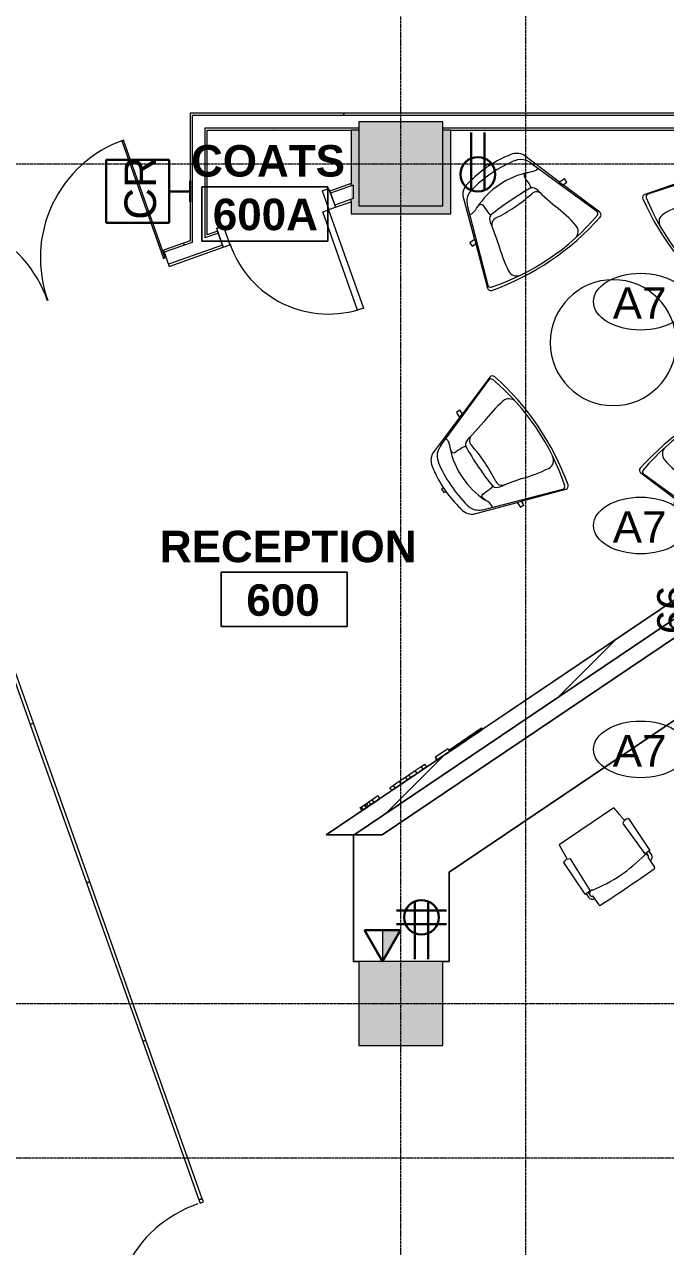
# Model space of a CAD drawing. Header units: inches. Extents: x 2468 to 4886, y -16 to 1381.
# Drawn here: x 2904.4 to 3087.6, y 510.6 to 860 of the extents above; entities that cross this region are included whole.
import ezdxf

# ---------------------------------------------------------------- set-up
doc = ezdxf.new("R2010")
doc.units = ezdxf.units.IN
doc.header["$MEASUREMENT"] = 0
doc.linetypes.add('Grid Line 1_2_', pattern=[0.875, 0.5, -0.125, 0.125, -0.125])
for name, color, linetype, lineweight in [('7200-WISCONSIN-AVE-6TH-FLOOR-031418_dwg', 8, 'Continuous', 9), ('A-ANNO-NOTE', 131, 'Continuous', 30), ('A-AREA-IDEN', 2, 'Continuous', 9), ('A-DOOR', 31, 'Continuous', 13), ('A-DOOR-FRAM', 31, 'Continuous', 20), ('A-GENM', 13, 'Continuous', 13), ('A-GLAZ-CURT', 52, 'Continuous', 9), ('A-GLAZ-CWMG', 51, 'Continuous', 13), ('A-WALL', 113, 'Continuous', 13), ('A-WALL-PATT', 111, 'Continuous', 13), ('Bb-col', 7, 'Continuous', 9), ('I-FURN', 30, 'Continuous', 9), ('I-WALL', 2, 'Continuous', 13), ('Q-CASE', 31, 'Continuous', 13), ('Q-SPCQ-IDEN', 132, 'Continuous', 9), ('S-COLS', 52, 'Continuous', 13), ('S-GRID', 1, 'Continuous', 9)]:
    doc.layers.add(name, color=color, linetype=linetype, lineweight=lineweight)
doc.styles.add('Arial', font='arial.ttf', dxfattribs={"height": 9})
doc.styles.add('Swis721 Lt BT', font='swissl.ttf', dxfattribs={"height": 9})
doc.styles.add('Swis721 Lt BT_B', font='', dxfattribs={"height": 9})
doc.styles.get('Swis721 Lt BT_B').set_extended_font_data('Swis721 Lt BT', bold=True)
pattern_1 = [(0, (0, 0), (30.72, 7.68), [1.267, -21.773, 1.267, -21.773, -122.88]), (0, (0, 0), (30.72, 7.68), [-46.08, 1.267, -44.813, 1.267, -21.773, -53.76]), (0, (0, 0), (30.72, 7.68), [-115.2, 1.267, -14.093, 1.267, -37.133]), (120, (11.52, 3.84), (-22.011075, 22.7643), [1.267, -21.773, 1.267, -21.773, -122.88]), (120, (11.52, 3.84), (-22.011075, 22.7643), [-46.08, 1.267, -44.813, 1.267, -21.773, -53.76]), (120, (11.52, 3.84), (-22.011075, 22.7643), [-115.2, 1.267, -14.093, 1.267, -37.133]), (240, (15.36, 19.2), (-8.708925, -30.4443), [1.267, -21.773, 1.267, -21.773, -122.88]), (240, (15.36, 19.2), (-8.708925, -30.4443), [-46.08, 1.267, -44.813, 1.267, -21.773, -53.76]), (240, (15.36, 19.2), (-8.708925, -30.4443), [-115.2, 1.267, -14.093, 1.267, -37.133])]

# ---------------------------------------------------------------- blocks, each defined once
blk = doc.blocks.new('Concrete-Rectangular-Column - 24 x 24-4901126-6TH FLOOR POWER _ SIGNAL')
at = {"layer": 'S-COLS', "lineweight": 9}
blk.add_hatch(color=7, dxfattribs=at).paths.add_polyline_path([(-12, -12), (12, -12), (12, 12), (-12, 12), (-12, 8.85)], flags=0)
at = {"layer": 'S-COLS', "color": 8, "lineweight": 20}
for p, q in [((12, 12), (-12, 12)), ((-12, 12), (-12, -12)), ((12, -12), (12, 12)), ((-12, -12), (12, -12))]:
    blk.add_line(p, q, dxfattribs=at)
blk = doc.blocks.new('Double Glass_All Glass_Frameless - 6_-0_ X 8_-0_-6412561-6TH FLOOR POWER _ SIGNAL')
at = {"layer": 'A-DOOR'}
for p, q in [((-31.76, 36.03), (-31.26, 36.03)), ((-31.76, 0.34), (-31.76, 36.03)), ((-31.26, 36.03), (-31.26, 0.34)), ((39.24, 36.03), (39.24, 0.34)), ((39.74, 36.03), (39.24, 36.03)), ((39.74, 0.34), (39.74, 36.03)), ((-31.26, 0.34), (-31.76, 0.34)), ((39.24, 0.34), (39.74, 0.34))]:
    blk.add_line(p, q, dxfattribs=at)
at = {"layer": 'A-DOOR', "lineweight": 9}
for centre, start, end in [((-31.76, 0.34), 359.5, 90), ((39.74, 0.34), 90, 180.5)]:
    blk.add_arc(centre, 35.69, start, end, dxfattribs=at)
blk = doc.blocks.new('Furniture 4 - Furniture 1-5460569-6TH FLOOR POWER _ SIGNAL')
at = {"layer": 'I-FURN'}
h = blk.add_hatch(dxfattribs=at)
h.set_pattern_fill('FP_2', color=256, style=0, pattern_type=2)
h.set_pattern_definition([(45, (0, 0), (-8.017884, 8.017884), [])])
h.paths.add_polyline_path([(2998.6, 628.3), (3120.69, 710.65), (3120.69, 716.05), (2990.6, 628.3), (2998.45, 628.3)], flags=0)
h.paths.add_polyline_path([(3123, 712.21), (3123, 712.21), (3123, 712.21)], flags=0)
h.paths.add_polyline_path([(3122.46, 713.44), (3122.46, 717.24), (3121.27, 716.44), (3121.75, 715.7), (3122.3, 714.33)], flags=0)
for p, q in [((3122.46, 717.24), (3121.27, 716.44)), ((3121.27, 716.44), (3122.46, 717.24)), ((3123, 717.61), (3123, 712.21)), ((3120.69, 716.05), (2990.6, 628.3)), ((3035.35, 658.48), (3120.69, 716.05)), ((3120.69, 710.65), (2998.6, 628.3)), ((2998.6, 628.3), (3120.69, 710.65)), ((3123, 712.21), (3123, 706.81)), ((3123, 706.81), (3123, 712.21)), ((3123, 712.21), (3123, 706.81)), ((3123, 702.88), (3123, 706.81)), ((3123, 706.81), (3123, 683.26)), ((3006.6, 628.3), (3120.69, 705.25)), ((3120.69, 705.25), (3006.6, 628.3)), ((3025.75, 617.66), (3120.69, 681.7)), ((3120.69, 681.7), (3025.75, 617.66)), ((3032.86, 656.81), (3034.73, 658.06)), ((3034.73, 658.06), (3035.35, 658.48)), ((3026.85, 652.75), (3030.79, 655.41)), ((3030.79, 655.41), (3031.41, 655.83)), ((3031.41, 655.83), (3032.86, 656.81)), ((3022.46, 649.79), (3024.78, 651.35)), ((3024.78, 651.35), (3025, 651.5)), ((3025, 651.5), (3025.93, 652.13)), ((3025.93, 652.13), (3026.23, 652.33)), ((3026.23, 652.33), (3026.85, 652.75)), ((3009.36, 640.95), (3019.38, 647.72)), ((3019.38, 647.72), (3022.29, 649.68)), ((3022.29, 649.68), (3022.46, 649.79)), ((3006.01, 638.7), (3009.36, 640.95)), ((3000.93, 635.27), (3002.14, 636.08)), ((3002.14, 636.08), (3003.07, 636.71)), ((3003.07, 636.71), (3003.21, 636.81)), ((3003.23, 636.82), (3005.08, 638.07)), ((3005.08, 638.07), (3006.01, 638.7)), ((2990.6, 628.3), (3000.93, 635.27)), ((2990.6, 628.3), (3006.6, 628.3)), ((2998.6, 628.3), (2990.6, 628.3)), ((2998.6, 628.3), (2998.45, 628.2)), ((2998.45, 628.2), (2998.6, 628.3)), ((2998.45, 628.2), (2998.45, 592.12)), ((2998.45, 592.12), (2998.45, 628.2)), ((3006.6, 628.3), (2998.6, 628.3)), ((3025.75, 592.12), (3025.75, 617.66)), ((3025.75, 617.66), (3025.75, 592.12)), ((2998.45, 592.12), (3000, 592.12)), ((3000, 592.12), (2998.45, 592.12)), ((3024, 592.12), (3025.75, 592.12)), ((3025.75, 592.12), (3024, 592.12))]:
    blk.add_line(p, q, dxfattribs=at)
blk = doc.blocks.new('Seating-Lounge_Chair-Teknion-BBMC_Metropolitan-R2013 - Lounge Chair-6028908-6TH FLOOR POWER _ SIGNAL')
at = {"layer": 'I-FURN'}
for p, q in [((-0.6, 16.36), (-0.69, 15.74)), ((0.6, 16.36), (-0.6, 16.36)), ((0.68, 15.74), (0.6, 16.36)), ((-10.46, 12.84), (-14.66, 0.64)), ((14.66, 0.64), (10.46, 12.84)), ((-11.03, 9.54), (-18.84, -12.29)), ((11.03, 9.54), (18.84, -12.29)), ((-14.66, 0.64), (-16.34, 0.62)), ((-16.34, 0.62), (-16.34, -0.58)), ((-14.66, 0.64), (-15.08, -0.6)), ((-8.51, 0.55), (-9.74, -4.39)), ((8.51, 0.55), (9.77, -4.5)), ((16.34, 0.62), (14.66, 0.64)), ((14.66, 0.64), (15.08, -0.6)), ((16.34, -0.58), (16.34, 0.62)), ((-15.08, -0.6), (-19.35, -12.99)), ((-16.34, -0.58), (-15.08, -0.6)), ((15.08, -0.6), (16.34, -0.58)), ((19.35, -12.99), (15.08, -0.6))]:
    blk.add_line(p, q, dxfattribs=at)
for centre, radius, start, end in [((-6.64, 10.6), 4.43, 92.8494, 149.6225), ((0.14, -18.2), 33.94, 91.3936, 101.9016), ((-0.03, 0.33), 15.43, 87.321, 92.397), ((0.14, -18.2), 33.94, 77.3677, 89.0817), ((6.64, 10.6), 4.43, 30.3775, 77.955), ((-5.4, 7.6), 5.96, 144.9113, 161.0887), ((-6.62, 8.47), 4.46, 101.0887, 144.9113), ((0.02, -25.42), 39, 78.9113, 101.0887), ((6.62, 8.47), 4.46, 35.0887, 78.9113), ((5.4, 7.6), 5.96, 18.9113, 35.0887), ((0, -13.43), 23.05, 67.077, 112.923), ((-5.99, 1.79), 2.23, 115.1566, 169.8557), ((0, -78), 82.11, 85.1543, 94.8457), ((5.99, 1.79), 2.23, 10.1443, 64.8434), ((-6.53, 0.33), 1.99, 82.4293, 173.5707), ((26.42, -5.66), 35.49, 167.2304, 169.6334), ((0, 49.5), 47.61, 262.4293, 277.51), ((6.53, 0.33), 1.99, 6.4293, 98.9009), ((-26.42, -5.66), 35.49, 10.3666, 12.7696), ((29.35, -17.86), 41.36, 160.98, 172.2111), ((-29.36, -17.87), 41.36, 7.7889, 18.8554), ((-18.45, -13.3), 0.949, 161, 255.9502), ((-18.11, -12.55), 0.766, 160.3349, 252.0903), ((0, 51.1), 66.95, 254.0922, 285.9078), ((-9.05, -12.61), 2.59, 172.2111, 262.2111), ((9.04, -12.61), 2.59, 277.7889, 7.7889), ((18.11, -12.55), 0.766, 287.9097, 19.6651), ((18.45, -13.3), 0.949, 284.0498, 19), ((0, 60.44), 76.97, 255.9502, 284.0498)]:
    blk.add_arc(centre, radius, start, end, dxfattribs=at)
for points in [[(-11.85, 7.26), (-10.78, 6.94), (-8.92, 7.91), (-7.24, 8.38), (-7.1, 6.73), (-7.2, 4.55), (-6.94, 3.81)], [(11.85, 7.26), (10.78, 6.94), (8.92, 7.91), (7.24, 8.38), (7.1, 6.73), (7.2, 4.55), (6.94, 3.81)]]:
    blk.add_open_spline(points, degree=3, knots=[0, 0, 0, 0, 0.1414553, 0.2981065, 0.4572853, 0.5889724, 0.5889724, 0.5889724, 0.5889724], dxfattribs=at)
blk = doc.blocks.new('Single Glass Door1 - Full Rail - Long Handle-6377834-6TH FLOOR POWER _ SIGNAL')
at = {"layer": 'A-DOOR', "lineweight": 20}
for p, q in [((17, -2), (18, -2)), ((17, -38), (17, -2)), ((18, -2.4375), (18, -38)), ((18, -38), (17, -38))]:
    blk.add_line(p, q, dxfattribs=at)
at = {"layer": 'A-DOOR', "lineweight": 9}
blk.add_arc((18, -2), 36, 179.5, 270, dxfattribs=at)
blk = doc.blocks.new('Casework 1 - Casework 1-5938763-6TH FLOOR POWER _ SIGNAL')
at = {"layer": 'Q-CASE', "lineweight": 9}
for p, q in [((3031.13, 656.24), (3035.07, 658.9)), ((3035.35, 658.48), (3031.41, 655.83)), ((3034.73, 658.06), (3032.86, 656.81)), ((3035.35, 658.48), (3035.07, 658.9)), ((3025.66, 652.55), (3031.13, 656.24)), ((3031.41, 655.83), (3025.93, 652.13)), ((3030.79, 655.41), (3025.93, 652.13)), ((3030.79, 655.41), (3025.93, 652.13)), ((3030.79, 655.41), (3026.23, 652.33)), ((3030.79, 655.41), (3026.85, 652.75)), ((3030.79, 655.41), (3026.85, 652.75)), ((3031.41, 655.83), (3030.79, 655.41)), ((3031.41, 655.83), (3030.79, 655.41)), ((3031.41, 655.83), (3030.79, 655.41)), ((3031.13, 656.24), (3031.41, 655.83)), ((3032.86, 656.81), (3031.41, 655.83)), ((3032.86, 656.81), (3031.41, 655.83)), ((3022.01, 650.09), (3022.18, 650.2)), ((3022.29, 649.68), (3022.01, 650.09)), ((3025, 651.5), (3022.46, 649.79)), ((3024.16, 650.93), (3022.91, 650.1)), ((3025, 651.5), (3024.16, 650.93)), ((3025, 651.5), (3024.78, 651.35)), ((3025.93, 652.13), (3025, 651.5)), ((3025.93, 652.13), (3025, 651.5)), ((3025.93, 652.13), (3025, 651.5)), ((3022.46, 649.79), (3022.29, 649.68))]:
    blk.add_line(p, q, dxfattribs=at)
blk = doc.blocks.new('System Panel - Glazed-6079017-6TH FLOOR POWER _ SIGNAL')
at = {"layer": 'A-GLAZ-CURT', "lineweight": 13}
for p, q in [((24, 0.5), (-24, 0.5)), ((-24, 0.5), (-24, -0.5)), ((24, -0.5), (24, 0.5)), ((-24, -0.5), (24, -0.5))]:
    blk.add_line(p, q, dxfattribs=at)
blk = doc.blocks.new('System Panel - Glazed-6351974-6TH FLOOR POWER _ SIGNAL')
at = {"layer": 'A-GLAZ-CURT', "lineweight": 13}
for p, q in [((24.04, 0.5), (-24.04, 0.5)), ((-24.04, 0.5), (-24.04, -0.5)), ((24.04, -0.5), (24.04, 0.5)), ((-24.04, -0.5), (24.04, -0.5))]:
    blk.add_line(p, q, dxfattribs=at)
blk = doc.blocks.new('Rectangular Mullion - 1_ Square-6078992-6TH FLOOR POWER _ SIGNAL')
at = {"layer": 'A-GLAZ-CWMG', "lineweight": 20}
for p, q in [((-1, 0.5), (0, 0.5)), ((-1, -0.5), (-1, 0.5)), ((0, 0.5), (0, -0.5)), ((0, -0.5), (-1, -0.5))]:
    blk.add_line(p, q, dxfattribs=at)
blk = doc.blocks.new('Steelcase - Seating - Protégé 433 Series - Work Chair - Soft Arm Cap - Pneumatic with Upright Back Lock-5334551-6TH FLOOR POWER _ SIGNAL')
at = {"layer": 'I-FURN'}
for p, q in [((-9.44, 0), (-9.85, -4.74)), ((9.44, 0), (-9.44, 0)), ((-11.2, -4.89), (-11.2, -15.85)), ((-9.09, -5.12), (-9.46, -15.85)), ((9.09, -5.12), (9.46, -15.85)), ((11.2, -4.89), (11.2, -15.85)), ((-11.2, -15.85), (-9.46, -15.85)), ((-10.84, -15.85), (-10.84, -17.17)), ((-10.22, -15.85), (-10.17, -16.77)), ((-9.63, -17.44), (-9.63, -20.59)), ((11.2, -15.85), (9.46, -15.85)), ((9.63, -17.44), (9.63, -20.59)), ((10.02, -15.85), (9.91, -16.85)), ((10.84, -15.85), (10.84, -17.17))]:
    blk.add_line(p, q, dxfattribs=at)
for centre, radius, start, end in [((-10.32, -6.63), 1.95, 50.6208, 116.517), ((10.32, -6.63), 1.95, 63.483, 129.3792), ((-9.63, -17.17), 1.21, 180, 270.0781), ((-9.23, -16.91), 0.944, 60.0045, 183.9955), ((-9.7, -16.98), 0.473, 180, 278.7361), ((0.2, 26.07), 43.11, 257.9995, 282.0005), ((9.15, -16.85), 0.759, 308.7756, 89.074), ((9.63, -17.17), 1.21, 269.9219, 0), ((-9.26, -20.59), 0.366, 180, 269.5118), ((0.05, 1072.89), 1093.89, 269.51184, 270.48253), ((9.26, -20.59), 0.366, 270.4882, 0)]:
    blk.add_arc(centre, radius, start, end, dxfattribs=at)
blk.add_open_spline([(9.92, -4.72), (9.92, -4.61), (9.91, -4.3), (9.85, -3.6), (9.75, -2.65), (9.62, -1.47), (9.5, -0.52), (9.44, 0)], degree=3, dxfattribs=at)
blk = doc.blocks.new('Davis_Furniture-Ginkgo_Wire-Occasional_Table - GKW-1000-6223063-6TH FLOOR POWER _ SIGNAL')
at = {"layer": 'I-FURN'}
for start, end in [(360, 180), (180, 0)]:
    blk.add_arc((0, 0), 18, start, end, dxfattribs=at)
blk = doc.blocks.new('Single Flush - OTJ_SOLIDFLUSH_ALUM  30_-6412572-6TH FLOOR POWER _ SIGNAL')
at = {"layer": 'A-DOOR', "lineweight": 20}
for p, q in [((13.15625, -2.4375), (14.90625, -2.4375)), ((13.15625, -32.25), (13.15625, -2.4375)), ((14.90625, -2.4375), (14.90625, -32.25)), ((14.90625, -32.25), (13.15625, -32.25))]:
    blk.add_line(p, q, dxfattribs=at)
at = {"layer": 'A-DOOR', "lineweight": 9}
blk.add_arc((14.90625, -2.4375), 29.8125, 179.5, 270, dxfattribs=at)
at = {"layer": 'A-DOOR-FRAM'}
for p, q in [((-17, 3.3125), (-17, -2.4375)), ((-17, 3.3125), (-15, 3.3125)), ((-15, 3.3125), (-15, -2.4375)), ((15.000004, 3.3125), (15.000004, -2.4375)), ((15.000004, 3.3125), (17.000004, 3.3125)), ((17.000004, 3.3125), (17.000004, -2.4375)), ((-17, -2.4375), (-15, -2.4375)), ((15.000004, -2.4375), (17.000004, -2.4375))]:
    blk.add_line(p, q, dxfattribs=at)
blk = doc.blocks.new('7200-WISCONSIN-AVE-6TH-FLOOR-031418_dwg-5450642-6TH FLOOR POWER _ SIGNAL')
at = {"layer": 'Bb-col'}
blk.add_line((3024, 592.13), (3000, 592.13), dxfattribs=at)
blk = doc.blocks.new('Appliance_Specialty Equipment Tag - Standard-3515593-6TH FLOOR POWER _ SIGNAL')
at = {"layer": 'Q-SPCQ-IDEN'}
blk.add_ellipse((-0.0499, 0.0037), major_axis=(-0.1406, 0), ratio=0.600473, dxfattribs=at)
blk = doc.blocks.new('Room Tag - Room Name and Number-3379422-6TH FLOOR POWER _ SIGNAL')
at = {"layer": 'A-AREA-IDEN'}
for p, q in [((-0.1881, -0.1636), (-0.1881, -0.0018)), ((-0.1881, -0.0018), (0.1869, -0.0018)), ((0.1869, -0.0018), (-0.1881, -0.0018)), ((-0.1881, -0.0018), (-0.1881, -0.1636)), ((0.1869, -0.0018), (0.1869, -0.1636)), ((0.1869, -0.1636), (0.1869, -0.0018)), ((0.1869, -0.1636), (-0.1881, -0.1636)), ((-0.1881, -0.1636), (0.1869, -0.1636))]:
    blk.add_line(p, q, dxfattribs=at)

msp = doc.modelspace()

# ---------------------------------------------------------------- hatches: boundary and pattern name
at = {"layer": 'A-ANNO-NOTE', "lineweight": 9}
msp.add_hatch(color=256, dxfattribs=at).paths.add_polyline_path([(3006.75, 592.12), (3011.91, 601.05), (3006.75, 601.05)], flags=0)
at = {"layer": 'A-WALL-PATT', "lineweight": 9}
h = msp.add_hatch(dxfattribs=at)
h.set_pattern_fill('FP_1', color=256, style=0, pattern_type=2)
h.set_pattern_definition(pattern_1)
h.paths.add_polyline_path([(2951.74, 833.99), (3477.75, 833.99), (3477.75, 834.62), (2951.74, 834.62), (2951.74, 834.01)], flags=0)
h = msp.add_hatch(dxfattribs=at)
h.set_pattern_fill('FP_1', color=256, style=0, pattern_type=2)
h.set_pattern_definition(pattern_1)
h.paths.add_polyline_path([(3266.25, 829.74), (3477.75, 829.74), (3477.75, 830.37), (3265.62, 830.37), (3265.62, 829.74)], flags=0)
h.paths.add_polyline_path([(3150.05, 829.74), (3197.37, 829.74), (3197.37, 830.37), (3127.25, 830.37), (3127.25, 829.74), (3131.18, 829.74)], flags=0)
h.paths.add_polyline_path([(3223, 829.74), (3240, 829.74), (3240, 830.37), (3223, 830.37), (3223, 829.97)], flags=0)
h.paths.add_polyline_path([(3112.3, 829.74), (3122.46, 829.74), (3122.46, 830.37), (3024, 830.37), (3024, 829.74), (3074.55, 829.74)], flags=0)
h.paths.add_polyline_path([(3123.62, 829.74), (3123.62, 830.37), (3123, 830.37), (3123, 829.74)], flags=0)
h.paths.add_polyline_path([(2956.62, 829.74), (3000, 829.74), (3000, 830.37), (2955.99, 830.37), (2955.99, 829.74)], flags=0)
for points in [[(2999.06, 808.12), (3000, 808.12), (3000, 829.74), (2997.75, 829.74), (2997.75, 808.12)], [(3024, 805.87), (3026.25, 805.87), (3026.25, 829.74), (3024, 829.74), (3024, 808.12)], [(3024, 805.87), (3024, 808.12), (2997.75, 808.12), (2997.75, 805.87), (3000, 805.87)]]:
    msp.add_hatch(color=7, dxfattribs=at).paths.add_polyline_path(points, flags=0)
h = msp.add_hatch(dxfattribs=at)
h.set_pattern_fill('FP_1', color=256, style=0, pattern_type=2)
h.set_pattern_definition(pattern_1)
h.paths.add_polyline_path([(2869.74, 768.33), (2876.52, 770.74), (2876.31, 771.33), (2869.55, 768.93)], flags=0)
h.paths.add_polyline_path([(2944.36, 794.84), (2952.37, 797.68), (2952.37, 798.35), (2944.15, 795.43)], flags=0)
h.paths.add_polyline_path([(2955.99, 798.97), (2959.82, 800.33), (2959.61, 800.92), (2955.99, 799.63)], flags=0)
h.paths.add_polyline_path([(2991.85, 811.71), (2997.75, 813.8), (2997.75, 814.47), (2991.65, 812.3)], flags=0)

# ---------------------------------------------------------------- linework, layer by layer
at = {"layer": 'A-ANNO-NOTE'}
for p, q in [((3032.09, 829.09), (3032.09, 812.56)), ((3035.92, 829.09), (3035.92, 812.56)), ((2945.74, 821.25), (2927.74, 821.25)), ((2927.74, 821.25), (2927.74, 803.25)), ((2945.74, 803.25), (2945.74, 821.25)), ((2951.74, 815.25), (2951.74, 809.25)), ((2951.74, 812.25), (2945.74, 812.25)), ((2927.74, 803.25), (2945.74, 803.25)), ((3015.97, 592.77), (3015.97, 609.3)), ((3019.8, 592.77), (3019.8, 609.3)), ((3010.71, 606.65), (3025.06, 606.65)), ((3006.75, 592.12), (3001.59, 601.05)), ((3001.59, 601.05), (3011.91, 601.05)), ((3006.75, 592.12), (3011.91, 601.05)), ((3010.71, 602.82), (3025.06, 602.82))]:
    msp.add_line(p, q, dxfattribs=at)
at = {"layer": 'A-ANNO-NOTE', "lineweight": 9}
for p, q in [((3006.75, 592.12), (3011.91, 601.05)), ((3011.91, 601.05), (3006.75, 601.05)), ((3006.75, 601.05), (3006.75, 592.12))]:
    msp.add_line(p, q, dxfattribs=at)
at = {"layer": 'A-ANNO-NOTE'}
for centre in [(3034.01, 817.13), (3017.88, 604.73)]:
    msp.add_circle(centre, 4.95, dxfattribs=at)
at = {"layer": 'A-GENM', "lineweight": 9}
for p, q in [((3021.9, 650.62), (3025.38, 652.96)), ((3022.46, 649.79), (3021.9, 650.62)), ((3025.93, 652.13), (3022.46, 649.79)), ((3025, 651.5), (3022.46, 649.79)), ((3025.38, 652.96), (3025.93, 652.13)), ((3014.3, 645.49), (3016.08, 646.7)), ((3016.08, 646.7), (3017.83, 647.87)), ((3016.64, 645.87), (3016.08, 646.7)), ((3018.39, 647.04), (3016.64, 645.87)), ((3017.83, 647.87), (3018.82, 648.54)), ((3018.39, 647.04), (3017.83, 647.87)), ((3019.38, 647.72), (3018.39, 647.04)), ((3019.38, 647.72), (3018.82, 648.54)), ((3009.8, 642.45), (3011.54, 643.63)), ((3011.54, 643.63), (3013.32, 644.83)), ((3012.1, 642.8), (3011.54, 643.63)), ((3013.88, 644.01), (3012.1, 642.8)), ((3013.32, 644.83), (3014.3, 645.49)), ((3013.88, 644.01), (3013.32, 644.83)), ((3014.86, 644.66), (3013.88, 644.01)), ((3014.86, 644.66), (3014.3, 645.49)), ((3016.64, 645.87), (3014.86, 644.66)), ((3003.78, 638.4), (3005.45, 639.53)), ((3006.01, 638.7), (3005.45, 639.53)), ((3008.8, 641.78), (3009.8, 642.45)), ((3009.36, 640.95), (3008.8, 641.78)), ((3010.36, 641.63), (3009.36, 640.95)), ((3009.8, 642.45), (3010.36, 641.63)), ((3012.1, 642.8), (3010.36, 641.63)), ((3000.37, 636.1), (3000.72, 636.33)), ((3000.93, 635.27), (3000.37, 636.1)), ((3000.72, 636.33), (3001.27, 636.7)), ((3001.28, 635.5), (3000.72, 636.33)), ((3001.27, 636.7), (3001.58, 636.91)), ((3001.83, 635.88), (3001.28, 635.5)), ((3001.58, 636.91), (3001.73, 637.01)), ((3002.14, 636.08), (3001.58, 636.91)), ((3001.73, 637.01), (3002.17, 637.31)), ((3002.29, 636.18), (3001.73, 637.01)), ((3002.14, 636.08), (3001.83, 635.88)), ((3002.65, 636.43), (3002.14, 636.08)), ((3002.29, 636.18), (3002.14, 636.08)), ((3002.17, 637.31), (3002.87, 637.79)), ((3002.73, 636.48), (3002.17, 637.31)), ((3002.73, 636.48), (3002.29, 636.18)), ((3003.07, 636.71), (3002.65, 636.43)), ((3003.43, 636.96), (3002.73, 636.48)), ((3002.87, 637.79), (3003.78, 638.4)), ((3003.43, 636.96), (3002.87, 637.79)), ((3003.23, 636.82), (3003.07, 636.71)), ((3003.21, 636.81), (3003.07, 636.71)), ((3003.67, 637.11), (3003.23, 636.82)), ((3004.34, 637.57), (3003.43, 636.96)), ((3004.7, 637.81), (3003.67, 637.11)), ((3004.34, 637.57), (3003.78, 638.4)), ((3006.01, 638.7), (3004.34, 637.57)), ((3005.08, 638.07), (3004.7, 637.81)), ((3001.28, 635.5), (3000.93, 635.27))]:
    msp.add_line(p, q, dxfattribs=at)
at = {"layer": 'A-WALL'}
for p, q in [((3477.75, 833.99), (2952.37, 833.99)), ((2952.37, 833.99), (2952.37, 797.68)), ((3000, 830.37), (2955.99, 830.37)), ((2955.99, 830.37), (2955.99, 798.97)), ((3123.62, 830.37), (3024, 830.37)), ((2998.37, 814.02), (2991.85, 811.71)), ((2998.37, 810.18), (2993.07, 808.29)), ((2959.82, 800.33), (2955.99, 798.97)), ((2952.37, 797.68), (2944.36, 794.84)), ((2961.03, 796.91), (2945.58, 791.42))]:
    msp.add_line(p, q, dxfattribs=at)
at = {"layer": 'I-WALL'}
for p, q in [((3506.25, 834.62), (2951.74, 834.62)), ((2951.74, 834.62), (2951.74, 798.12)), ((2956.62, 829.74), (2997.75, 829.74)), ((2956.62, 799.86), (2956.62, 829.74)), ((3026.25, 829.74), (3123, 829.74)), ((2997.75, 814.47), (2991.65, 812.3)), ((2997.75, 813.8), (2997.75, 814.47)), ((2991.65, 812.3), (2993.28, 807.7)), ((2993.28, 807.7), (2997.75, 809.29)), ((2997.75, 809.29), (2997.75, 809.96)), ((2959.61, 800.92), (2956.62, 799.86)), ((2961.24, 796.32), (2959.61, 800.92)), ((2951.74, 798.12), (2944.15, 795.43)), ((2944.15, 795.43), (2945.79, 790.83)), ((2945.79, 790.83), (2961.24, 796.32))]:
    msp.add_line(p, q, dxfattribs=at)
at = {"layer": 'I-WALL', "color": 8, "lineweight": 20}
for p, q in [((2997.75, 829.74), (2997.75, 814.47)), ((3000, 829.74), (2997.75, 829.74)), ((3026.25, 829.74), (3024, 829.74)), ((3026.25, 805.87), (3026.25, 829.74)), ((2997.75, 809.29), (2997.75, 805.87)), ((2997.75, 805.87), (3026.25, 805.87))]:
    msp.add_line(p, q, dxfattribs=at)
at = {"layer": 'I-WALL', "lineweight": 9}
msp.add_line((2998.37, 814.02), (2998.37, 810.18), dxfattribs=at)
at = {"layer": 'S-GRID', "linetype": 'Grid Line 1_2_'}
for p, q in [((3012, -16.1), (3012, 1356.78)), ((3047.75, 26.47), (3047.75, 1356.78)), ((2467.88, 820.12), (4862.49, 820.12)), ((2467.88, 580.12), (4862.49, 580.12)), ((2760.5, 535.94), (4862.49, 535.94))]:
    msp.add_line(p, q, dxfattribs=at)

# ---------------------------------------------------------------- block references
at = {"layer": '7200-WISCONSIN-AVE-6TH-FLOOR-031418_dwg', "color": 7}
msp.add_blockref('7200-WISCONSIN-AVE-6TH-FLOOR-031418_dwg-5450642-6TH FLOOR POWER _ SIGNAL', (0, 0), dxfattribs=at)
msp.add_blockref('7200-WISCONSIN-AVE-6TH-FLOOR-031418_dwg-5450642-6TH FLOOR POWER _ SIGNAL', (0, 0), dxfattribs=at)
msp.add_blockref('7200-WISCONSIN-AVE-6TH-FLOOR-031418_dwg-5450642-6TH FLOOR POWER _ SIGNAL', (0, 0), dxfattribs=at)
at = {"layer": 'A-AREA-IDEN', "xscale": 95.99999999999994, "yscale": 95.99999999999994, "zscale": 95.99999999999994}
for p in [(2973.13, 813.77), (2978.72, 703.53)]:
    msp.add_blockref('Room Tag - Room Name and Number-3379422-6TH FLOOR POWER _ SIGNAL', p, dxfattribs=at)
at = {"layer": 'A-DOOR'}
for name, p, rotation in [('Double Glass_All Glass_Frameless - 6_-0_ X 8_-0_-6412561-6TH FLOOR POWER _ SIGNAL', (2907.31, 779.66), 19.555513359595), ('Single Flush - OTJ_SOLIDFLUSH_ALUM  30_-6412572-6TH FLOOR POWER _ SIGNAL', (2976.44, 804.31), 19.555513359595), ('Single Glass Door1 - Full Rail - Long Handle-6377834-6TH FLOOR POWER _ SIGNAL', (2961.55, 506.39), 289.5555133595951)]:
    msp.add_blockref(name, p, dxfattribs=dict(at, rotation=rotation))
at = {"layer": 'A-GLAZ-CURT', "rotation": 289.5555133595955}
for name, p in [('System Panel - Glazed-6079017-6TH FLOOR POWER _ SIGNAL', (2898.45, 682.66)), ('System Panel - Glazed-6351974-6TH FLOOR POWER _ SIGNAL', (2914.53, 637.39)), ('System Panel - Glazed-6351974-6TH FLOOR POWER _ SIGNAL', (2930.62, 592.09)), ('System Panel - Glazed-6351974-6TH FLOOR POWER _ SIGNAL', (2946.71, 546.79))]:
    msp.add_blockref(name, p, dxfattribs=at)
at = {"layer": 'A-GLAZ-CWMG', "lineweight": 9, "extrusion": (0, 0, -1), "rotation": 250.4444866404045}
msp.add_blockref('Rectangular Mullion - 1_ Square-6078992-6TH FLOOR POWER _ SIGNAL', (-2955.09, 523.2), dxfattribs=at)
at = {"layer": 'I-FURN'}
for name, p, rotation in [('Seating-Lounge_Chair-Teknion-BBMC_Metropolitan-R2013 - Lounge Chair-6028908-6TH FLOOR POWER _ SIGNAL', (3045.54, 806.19), 34.07254271831574), ('Seating-Lounge_Chair-Teknion-BBMC_Metropolitan-R2013 - Lounge Chair-6028908-6TH FLOOR POWER _ SIGNAL', (3103.88, 804.18), 308.0725427183149), ('Seating-Lounge_Chair-Teknion-BBMC_Metropolitan-R2013 - Lounge Chair-6028908-6TH FLOOR POWER _ SIGNAL', (3037.53, 735.84), 124.072542718316), ('Seating-Lounge_Chair-Teknion-BBMC_Metropolitan-R2013 - Lounge Chair-6028908-6TH FLOOR POWER _ SIGNAL', (3103.87, 731.84), 214.0725427183159), ('Steelcase - Seating - Protégé 433 Series - Work Chair - Soft Arm Cap - Pneumatic with Upright Back Lock-5334551-6TH FLOOR POWER _ SIGNAL', (3065.03, 630.76), 34.00000000000013)]:
    msp.add_blockref(name, p, dxfattribs=dict(at, rotation=rotation))
for name, p in [('Davis_Furniture-Ginkgo_Wire-Occasional_Table - GKW-1000-6223063-6TH FLOOR POWER _ SIGNAL', (3072.7, 769.01)), ('Furniture 4 - Furniture 1-5460569-6TH FLOOR POWER _ SIGNAL', (0, 0))]:
    msp.add_blockref(name, p, dxfattribs=at)
at = {"layer": 'Q-CASE', "lineweight": 9}
msp.add_blockref('Casework 1 - Casework 1-5938763-6TH FLOOR POWER _ SIGNAL', (0, 0), dxfattribs=at)
at = {"layer": 'Q-SPCQ-IDEN', "xscale": 95.99999999999994, "yscale": 95.99999999999994, "zscale": 95.99999999999994}
for p in [(3085.33, 780.38), (3085.33, 716.38), (3085.33, 652.38)]:
    msp.add_blockref('Appliance_Specialty Equipment Tag - Standard-3515593-6TH FLOOR POWER _ SIGNAL', p, dxfattribs=at)
at = {"layer": 'S-COLS', "lineweight": 9}
for p in [(3012, 820.12), (3012, 580.12)]:
    msp.add_blockref('Concrete-Rectangular-Column - 24 x 24-4901126-6TH FLOOR POWER _ SIGNAL', p, dxfattribs=at)

# ---------------------------------------------------------------- texts
at = {"layer": 'A-ANNO-NOTE', "lineweight": 9, "char_height": 9, "attachment_point": 1, "rotation": 90, "style": 'Swis721 Lt BT'}
for s, insert, width in [('CR', (2933, 804.16), 20.604), ('66', (3085.26, 685.62), 16.362)]:
    msp.add_mtext(s, dxfattribs=dict(at, insert=insert, width=width))
at = {"layer": 'A-AREA-IDEN', "char_height": 9, "attachment_point": 1, "style": 'Swis721 Lt BT_B'}
for s, insert, width in [('COATS', (2952.02, 825.49), 50.904), ('600A', (2958.23, 810.17), 35.148), ('RECEPTION', (2943.11, 715.25), 86.052), ('600', (2967.82, 699.93), 25.452)]:
    msp.add_mtext(s, dxfattribs=dict(at, insert=insert, width=width))
at = {"layer": 'Q-SPCQ-IDEN', "char_height": 9, "width": 18.786, "attachment_point": 1, "style": 'Arial'}
for insert in [(3072.55, 784.84), (3072.55, 720.84), (3072.55, 656.84)]:
    msp.add_mtext('A7', dxfattribs=dict(at, insert=insert))

doc.saveas('drawing.dxf')
